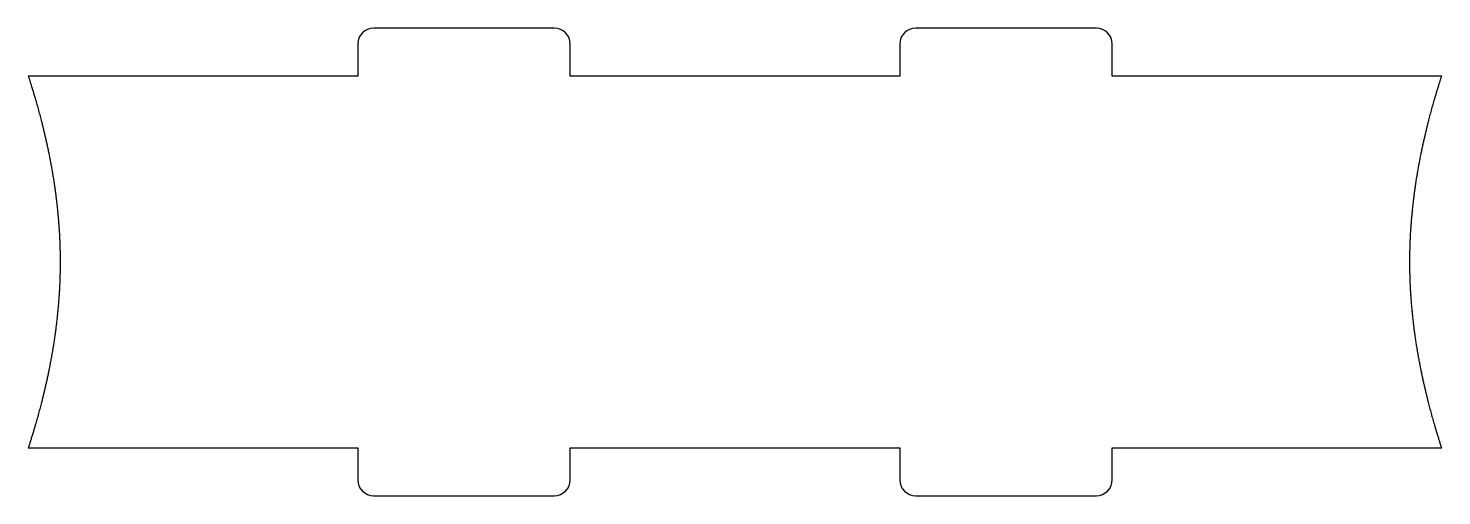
# Model space of a CAD drawing. Header units: millimetres. Extents: x -57 to 76, y 6 to 50.
import ezdxf

# ---------------------------------------------------------------- set-up
doc = ezdxf.new("R2010")
doc.units = ezdxf.units.MM
doc.layers.get('0').update_dxf_attribs({"linetype": 'CONTINUOUS'})

msp = doc.modelspace()

# ---------------------------------------------------------------- linework, layer by layer
for p, q in [((-7, 50.34), (-24, 50.34)), ((44, 50.34), (27, 50.34)), ((-25.5, 48.84), (-25.5, 45.84)), ((-5.5, 45.84), (-5.5, 48.84)), ((25.5, 48.84), (25.5, 45.84)), ((45.5, 45.84), (45.5, 48.84)), ((-25.5, 45.84), (-56.5, 45.84)), ((25.5, 45.84), (-5.5, 45.84)), ((76.5, 45.84), (45.5, 45.84)), ((-56.5, 10.84), (-25.5, 10.84)), ((-25.5, 10.84), (-25.5, 7.84)), ((-5.5, 7.84), (-5.5, 10.84)), ((-5.5, 10.84), (25.5, 10.84)), ((25.5, 10.84), (25.5, 7.84)), ((45.5, 7.84), (45.5, 10.84)), ((45.5, 10.84), (76.5, 10.84)), ((-24, 6.34), (-7, 6.34)), ((27, 6.34), (44, 6.34))]:
    msp.add_line(p, q)
for centre, start, end in [((-24, 48.84), 90, 180), ((-7, 48.84), 0, 90), ((27, 48.84), 90, 180), ((44, 48.84), 0, 90), ((-24, 7.84), 180, 270), ((-7, 7.84), 270, 360), ((27, 7.84), 180, 270), ((44, 7.84), 270, 360)]:
    msp.add_arc(centre, 1.5, start, end)
for points in [[(-56.5, 45.84), (-56.27, 45.14), (-55.84, 43.74), (-55.24, 41.64), (-54.57, 38.84), (-53.95, 35.34), (-53.57, 31.84), (-53.43, 28.34), (-53.57, 24.84), (-53.95, 21.34), (-54.57, 17.84), (-55.24, 15.04), (-55.84, 12.94), (-56.27, 11.54), (-56.5, 10.84)], [(76.5, 10.84), (76.27, 11.54), (75.84, 12.94), (75.24, 15.04), (74.57, 17.84), (73.95, 21.34), (73.57, 24.84), (73.43, 28.34), (73.57, 31.84), (73.95, 35.34), (74.57, 38.84), (75.24, 41.64), (75.84, 43.74), (76.27, 45.14), (76.5, 45.84)]]:
    msp.add_open_spline(points, degree=5)

doc.saveas('drawing.dxf')
